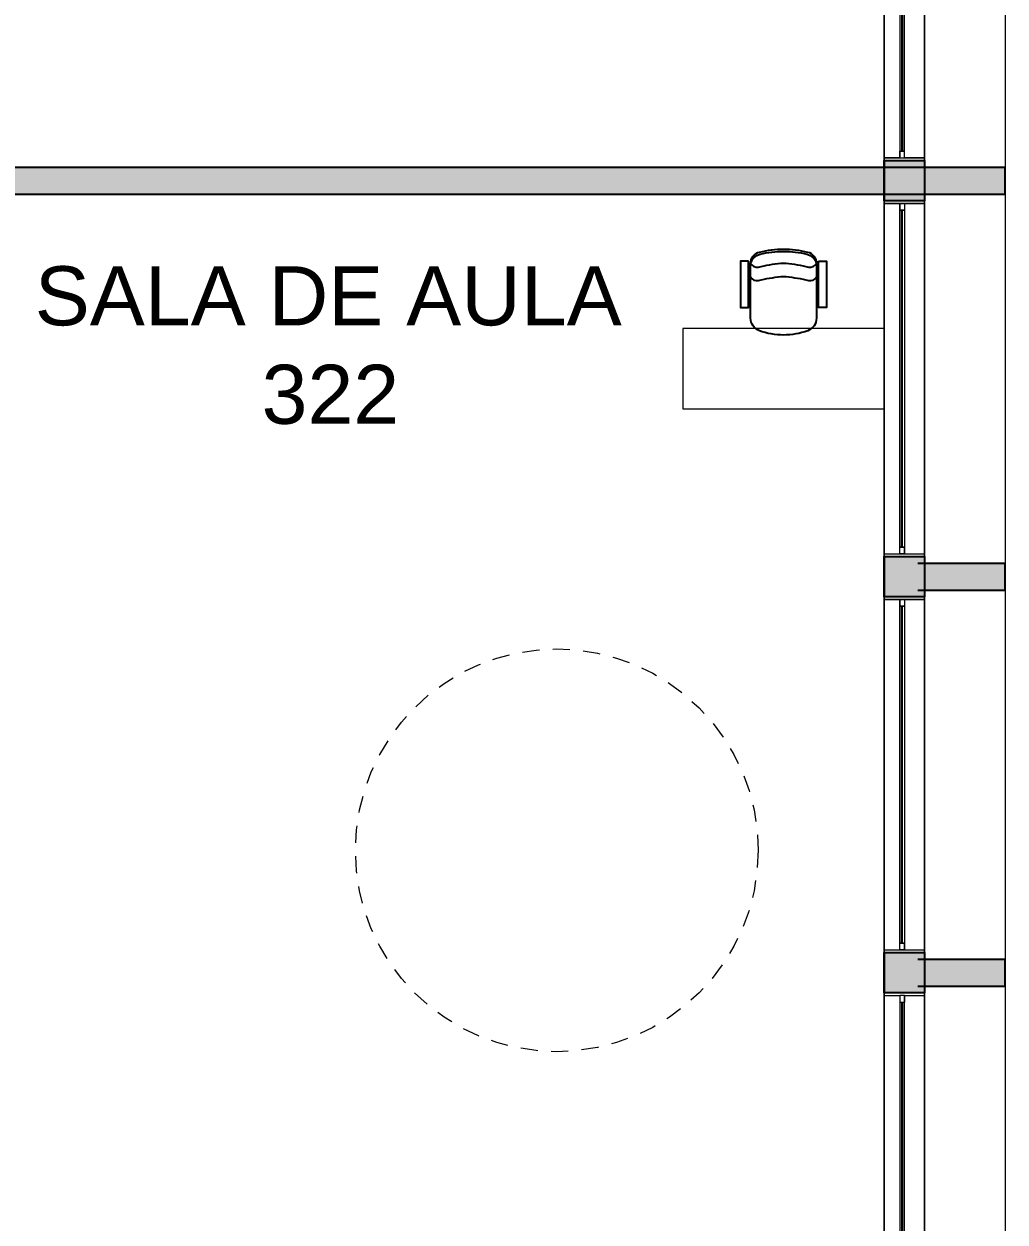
# Model space of a CAD drawing. Header units: metres. Extents: x 512 to 829, y -209 to 245.
# Drawn here: x 770.5 to 777.81, y -32.42 to -23.5 of the extents above; entities that cross this region are included whole.
import ezdxf

# ---------------------------------------------------------------- set-up
doc = ezdxf.new("R2010")
doc.units = ezdxf.units.M
doc.header["$LTSCALE"] = 0.508
doc.set_wipeout_variables(frame=1)
doc.header["$PDSIZE"] = -2
doc.linetypes.add('HIDDEN', pattern=[0.375, 0.25, -0.125])
for name, color, linetype, lineweight in [('AMB-NOVOS', 10, 'Continuous', 15), ('COVID-DISTANCIAMENTO', 253, 'HIDDEN', 5), ('None', 7, 'Continuous', 5), ('NãoImprimir', 7, 'Continuous', 5), ('Peitoris', 2, 'Continuous', 5), ('Telhado-Princ', 7, 'Continuous', 5)]:
    doc.layers.add(name, color=color, linetype=linetype, lineweight=lineweight)
doc.layers.add('ARQ-MOB', color=250, linetype='Continuous')
doc.layers.add('ARQ-MOB-CAD', color=250, linetype='Continuous')

# ---------------------------------------------------------------- blocks, each defined once
blk = doc.blocks.new('Grupo-3255')
at = {"color": 7, "linetype": 'Continuous', "lineweight": 5}
for points in [[(-1.325, 0.15), (-1.30595, 0.15), (-1.30595, -0.15), (-1.325, -0.15)], [(1.30595, 0.15), (1.325, 0.15), (1.325, -0.15), (1.30595, -0.15)]]:
    blk.add_wipeout(points, dxfattribs=at).dxf.layer = 'None'
at = {"layer": 'None', "color": 7, "linetype": 'Continuous', "lineweight": 5}
for points in [[(-1.325, 0.15), (-1.30595, 0.15), (-1.30595, -0.15), (-1.325, -0.15)], [(1.30595, 0.15), (1.325, 0.15), (1.325, -0.15), (1.30595, -0.15)]]:
    blk.add_lwpolyline(points, close=True, dxfattribs=at)
blk = doc.blocks.new('Grupo-3256')
at = {"layer": 'None', "color": 7}
blk.add_blockref('Grupo-3255', (0, 0), dxfattribs=at)
at = {"layer": 'None', "color": 7, "linetype": 'Continuous', "lineweight": 5}
for p, q in [((-1.325, 0.15), (-1.30595, 0.15)), ((-1.30595, 0.15), (-1.30595, -0.15)), ((1.325, 0.15), (1.30595, 0.15)), ((1.30595, 0.15), (1.30595, -0.15)), ((-1.325, -0.15), (-1.30595, -0.15)), ((1.325, -0.15), (1.30595, -0.15))]:
    blk.add_line(p, q, dxfattribs=at)
blk = doc.blocks.new('Grupo-3257')
at = {"layer": 'None', "color": 7, "linetype": 'Continuous', "lineweight": 5}
for p, q in [((-1.30595, 0.034925), (-1.30595, 0)), ((1.30595, 0.034925), (1.30595, 0))]:
    blk.add_line(p, q, dxfattribs=at)
blk = doc.blocks.new('Grupo-3258')
at = {"color": 7, "linetype": 'Continuous', "lineweight": 5}
for points in [[(-1.30595, 0.034925), (-1.25515, 0.034925), (-1.25515, 0), (-1.30595, 0)], [(1.25515, 0.034925), (1.30595, 0.034925), (1.30595, 0), (1.25515, 0)]]:
    blk.add_wipeout(points, dxfattribs=at).dxf.layer = 'None'
at = {"layer": 'None', "color": 7, "linetype": 'Continuous', "lineweight": 5}
for points in [[(-1.30595, 0.034925), (-1.25515, 0.034925), (-1.25515, 0), (-1.30595, 0)], [(1.25515, 0.034925), (1.30595, 0.034925), (1.30595, 0), (1.25515, 0)]]:
    blk.add_lwpolyline(points, close=True, dxfattribs=at)
blk = doc.blocks.new('Grupo-3259')
at = {"layer": 'None', "color": 7}
blk.add_blockref('Grupo-3257', (0, 0), dxfattribs=at)
at = {"color": 7, "linetype": 'Continuous', "lineweight": 5}
blk.add_wipeout([(-1.25515, 0.034925), (1.25515, 0.034925), (1.25515, 0), (-1.25515, 0)], dxfattribs=at).dxf.layer = 'None'
at = {"layer": 'None', "color": 7, "linetype": 'Continuous', "lineweight": 5}
blk.add_lwpolyline([(-1.25515, 0.034925), (1.25515, 0.034925), (1.25515, 0), (-1.25515, 0)], close=True, dxfattribs=at)
at = {"layer": 'None', "color": 7}
blk.add_blockref('Grupo-3258', (0, 0), dxfattribs=at)
at = {"layer": 'None', "color": 7, "linetype": 'Continuous', "lineweight": 5}
for p, q in [((-1.30595, 0.034925), (-1.25515, 0.034925)), ((-1.30595, 0), (-1.25515, 0)), ((-1.25515, 0.034925), (-1.25515, 0)), ((1.30595, 0.034925), (1.25515, 0.034925)), ((1.25515, 0.034925), (1.25515, 0)), ((1.30595, 0), (1.25515, 0))]:
    blk.add_line(p, q, dxfattribs=at)
blk = doc.blocks.new('Grupo-3260')
at = {"color": 7, "linetype": 'Continuous', "lineweight": 9}
blk.add_wipeout([(-1.2551, 0.0181), (1.2551, 0.0181), (1.2551, 0.0168), (-1.2551, 0.0168)], dxfattribs=at).dxf.layer = 'None'
blk = doc.blocks.new('Grupo-3261')
at = {"layer": 'None', "color": 7}
blk.add_blockref('Grupo-3260', (0, 0), dxfattribs=at)
at = {"layer": 'None', "color": 7, "linetype": 'Continuous', "lineweight": 25}
for p, q in [((-1.2551, 0.0181), (1.2551, 0.0181)), ((-1.2551, 0.0168), (1.2551, 0.0168))]:
    blk.add_line(p, q, dxfattribs=at)
blk = doc.blocks.new('Grupo-3262')
at = {"layer": 'None', "color": 7, "linetype": 'Continuous', "lineweight": 20}
for p, q in [((1.325, 0.15), (-1.325, 0.15)), ((1.325, -0.15), (-1.325, -0.15))]:
    blk.add_line(p, q, dxfattribs=at)
blk = doc.blocks.new('Window (2D)-284')
at = {"color": 7, "linetype": 'Continuous', "lineweight": 5}
blk.add_wipeout([(-1.325, 0.15), (1.325, 0.15), (1.325, -0.15), (-1.325, -0.15)], dxfattribs=at).dxf.layer = 'None'
at = {"layer": 'None', "color": 7}
blk.add_blockref('Grupo-3256', (0, 0), dxfattribs=at)
at = {"layer": 'None', "color": 7, "linetype": 'Continuous', "lineweight": 5}
for p, q in [((-1.325, 0.15), (1.325, 0.15)), ((-1.325, -0.15), (1.325, -0.15))]:
    blk.add_line(p, q, dxfattribs=at)
at = {"layer": 'NãoImprimir', "linetype": 'Continuous'}
for p in [(-1.325, 0), (1.325, 0)]:
    blk.add_point(p, dxfattribs=at)
at = {"layer": 'Peitoris'}
blk.add_blockref('Grupo-3259', (0, 0), dxfattribs=at)
blk.add_blockref('Grupo-3261', (0, 0), dxfattribs=at)
at = {"layer": 'Telhado-Princ'}
blk.add_blockref('Grupo-3262', (0, 0), dxfattribs=at)
blk = doc.blocks.new('Grupo-3263')
at = {"color": 7, "linetype": 'Continuous', "lineweight": 5}
for points in [[(-1.325, 0.15), (-1.30595, 0.15), (-1.30595, -0.15), (-1.325, -0.15)], [(1.30595, 0.15), (1.325, 0.15), (1.325, -0.15), (1.30595, -0.15)]]:
    blk.add_wipeout(points, dxfattribs=at).dxf.layer = 'None'
at = {"layer": 'None', "color": 7, "linetype": 'Continuous', "lineweight": 5}
for points in [[(-1.325, 0.15), (-1.30595, 0.15), (-1.30595, -0.15), (-1.325, -0.15)], [(1.30595, 0.15), (1.325, 0.15), (1.325, -0.15), (1.30595, -0.15)]]:
    blk.add_lwpolyline(points, close=True, dxfattribs=at)
blk = doc.blocks.new('Grupo-3264')
at = {"layer": 'None', "color": 7}
blk.add_blockref('Grupo-3263', (0, 0), dxfattribs=at)
at = {"layer": 'None', "color": 7, "linetype": 'Continuous', "lineweight": 5}
for p, q in [((-1.325, 0.15), (-1.30595, 0.15)), ((-1.30595, 0.15), (-1.30595, -0.15)), ((1.325, 0.15), (1.30595, 0.15)), ((1.30595, 0.15), (1.30595, -0.15)), ((-1.325, -0.15), (-1.30595, -0.15)), ((1.325, -0.15), (1.30595, -0.15))]:
    blk.add_line(p, q, dxfattribs=at)
blk = doc.blocks.new('Grupo-3265')
at = {"layer": 'None', "color": 7, "linetype": 'Continuous', "lineweight": 5}
for p, q in [((-1.30595, 0.034925), (-1.30595, 0)), ((1.30595, 0.034925), (1.30595, 0))]:
    blk.add_line(p, q, dxfattribs=at)
blk = doc.blocks.new('Grupo-3266')
at = {"color": 7, "linetype": 'Continuous', "lineweight": 5}
for points in [[(-1.30595, 0.034925), (-1.25515, 0.034925), (-1.25515, 0), (-1.30595, 0)], [(1.25515, 0.034925), (1.30595, 0.034925), (1.30595, 0), (1.25515, 0)]]:
    blk.add_wipeout(points, dxfattribs=at).dxf.layer = 'None'
at = {"layer": 'None', "color": 7, "linetype": 'Continuous', "lineweight": 5}
for points in [[(-1.30595, 0.034925), (-1.25515, 0.034925), (-1.25515, 0), (-1.30595, 0)], [(1.25515, 0.034925), (1.30595, 0.034925), (1.30595, 0), (1.25515, 0)]]:
    blk.add_lwpolyline(points, close=True, dxfattribs=at)
blk = doc.blocks.new('Grupo-3267')
at = {"layer": 'None', "color": 7}
blk.add_blockref('Grupo-3265', (0, 0), dxfattribs=at)
at = {"color": 7, "linetype": 'Continuous', "lineweight": 5}
blk.add_wipeout([(-1.25515, 0.034925), (1.25515, 0.034925), (1.25515, 0), (-1.25515, 0)], dxfattribs=at).dxf.layer = 'None'
at = {"layer": 'None', "color": 7, "linetype": 'Continuous', "lineweight": 5}
blk.add_lwpolyline([(-1.25515, 0.034925), (1.25515, 0.034925), (1.25515, 0), (-1.25515, 0)], close=True, dxfattribs=at)
at = {"layer": 'None', "color": 7}
blk.add_blockref('Grupo-3266', (0, 0), dxfattribs=at)
at = {"layer": 'None', "color": 7, "linetype": 'Continuous', "lineweight": 5}
for p, q in [((-1.30595, 0.034925), (-1.25515, 0.034925)), ((-1.30595, 0), (-1.25515, 0)), ((-1.25515, 0.034925), (-1.25515, 0)), ((1.30595, 0.034925), (1.25515, 0.034925)), ((1.25515, 0.034925), (1.25515, 0)), ((1.30595, 0), (1.25515, 0))]:
    blk.add_line(p, q, dxfattribs=at)
blk = doc.blocks.new('Grupo-3268')
at = {"color": 7, "linetype": 'Continuous', "lineweight": 9}
blk.add_wipeout([(-1.2551, 0.0181), (1.2551, 0.0181), (1.2551, 0.0168), (-1.2551, 0.0168)], dxfattribs=at).dxf.layer = 'None'
blk = doc.blocks.new('Grupo-3269')
at = {"layer": 'None', "color": 7}
blk.add_blockref('Grupo-3268', (0, 0), dxfattribs=at)
at = {"layer": 'None', "color": 7, "linetype": 'Continuous', "lineweight": 25}
for p, q in [((-1.2551, 0.0181), (1.2551, 0.0181)), ((-1.2551, 0.0168), (1.2551, 0.0168))]:
    blk.add_line(p, q, dxfattribs=at)
blk = doc.blocks.new('Grupo-3270')
at = {"layer": 'None', "color": 7, "linetype": 'Continuous', "lineweight": 20}
for p, q in [((1.325, 0.15), (-1.325, 0.15)), ((1.325, -0.15), (-1.325, -0.15))]:
    blk.add_line(p, q, dxfattribs=at)
blk = doc.blocks.new('Window (2D)-285')
at = {"color": 7, "linetype": 'Continuous', "lineweight": 5}
blk.add_wipeout([(-1.325, 0.15), (1.325, 0.15), (1.325, -0.15), (-1.325, -0.15)], dxfattribs=at).dxf.layer = 'None'
at = {"layer": 'None', "color": 7}
blk.add_blockref('Grupo-3264', (0, 0), dxfattribs=at)
at = {"layer": 'None', "color": 7, "linetype": 'Continuous', "lineweight": 5}
for p, q in [((-1.325, 0.15), (1.325, 0.15)), ((-1.325, -0.15), (1.325, -0.15))]:
    blk.add_line(p, q, dxfattribs=at)
at = {"layer": 'NãoImprimir', "linetype": 'Continuous'}
for p in [(-1.325, 0), (1.325, 0)]:
    blk.add_point(p, dxfattribs=at)
at = {"layer": 'Peitoris'}
blk.add_blockref('Grupo-3267', (0, 0), dxfattribs=at)
blk.add_blockref('Grupo-3269', (0, 0), dxfattribs=at)
at = {"layer": 'Telhado-Princ'}
blk.add_blockref('Grupo-3270', (0, 0), dxfattribs=at)
blk = doc.blocks.new('Grupo-3271')
at = {"color": 7, "linetype": 'Continuous', "lineweight": 5}
for points in [[(-1.325, 0.15), (-1.30595, 0.15), (-1.30595, -0.15), (-1.325, -0.15)], [(1.30595, 0.15), (1.325, 0.15), (1.325, -0.15), (1.30595, -0.15)]]:
    blk.add_wipeout(points, dxfattribs=at).dxf.layer = 'None'
at = {"layer": 'None', "color": 7, "linetype": 'Continuous', "lineweight": 5}
for points in [[(-1.325, 0.15), (-1.30595, 0.15), (-1.30595, -0.15), (-1.325, -0.15)], [(1.30595, 0.15), (1.325, 0.15), (1.325, -0.15), (1.30595, -0.15)]]:
    blk.add_lwpolyline(points, close=True, dxfattribs=at)
blk = doc.blocks.new('Grupo-3272')
at = {"layer": 'None', "color": 7}
blk.add_blockref('Grupo-3271', (0, 0), dxfattribs=at)
at = {"layer": 'None', "color": 7, "linetype": 'Continuous', "lineweight": 5}
for p, q in [((-1.325, 0.15), (-1.30595, 0.15)), ((-1.30595, 0.15), (-1.30595, -0.15)), ((1.325, 0.15), (1.30595, 0.15)), ((1.30595, 0.15), (1.30595, -0.15)), ((-1.325, -0.15), (-1.30595, -0.15)), ((1.325, -0.15), (1.30595, -0.15))]:
    blk.add_line(p, q, dxfattribs=at)
blk = doc.blocks.new('Grupo-3273')
at = {"layer": 'None', "color": 7, "linetype": 'Continuous', "lineweight": 5}
for p, q in [((-1.30595, 0.034925), (-1.30595, 0)), ((1.30595, 0.034925), (1.30595, 0))]:
    blk.add_line(p, q, dxfattribs=at)
blk = doc.blocks.new('Grupo-3274')
at = {"color": 7, "linetype": 'Continuous', "lineweight": 5}
for points in [[(-1.30595, 0.034925), (-1.25515, 0.034925), (-1.25515, 0), (-1.30595, 0)], [(1.25515, 0.034925), (1.30595, 0.034925), (1.30595, 0), (1.25515, 0)]]:
    blk.add_wipeout(points, dxfattribs=at).dxf.layer = 'None'
at = {"layer": 'None', "color": 7, "linetype": 'Continuous', "lineweight": 5}
for points in [[(-1.30595, 0.034925), (-1.25515, 0.034925), (-1.25515, 0), (-1.30595, 0)], [(1.25515, 0.034925), (1.30595, 0.034925), (1.30595, 0), (1.25515, 0)]]:
    blk.add_lwpolyline(points, close=True, dxfattribs=at)
blk = doc.blocks.new('Grupo-3275')
at = {"layer": 'None', "color": 7}
blk.add_blockref('Grupo-3273', (0, 0), dxfattribs=at)
at = {"color": 7, "linetype": 'Continuous', "lineweight": 5}
blk.add_wipeout([(-1.25515, 0.034925), (1.25515, 0.034925), (1.25515, 0), (-1.25515, 0)], dxfattribs=at).dxf.layer = 'None'
at = {"layer": 'None', "color": 7, "linetype": 'Continuous', "lineweight": 5}
blk.add_lwpolyline([(-1.25515, 0.034925), (1.25515, 0.034925), (1.25515, 0), (-1.25515, 0)], close=True, dxfattribs=at)
at = {"layer": 'None', "color": 7}
blk.add_blockref('Grupo-3274', (0, 0), dxfattribs=at)
at = {"layer": 'None', "color": 7, "linetype": 'Continuous', "lineweight": 5}
for p, q in [((-1.30595, 0.034925), (-1.25515, 0.034925)), ((-1.30595, 0), (-1.25515, 0)), ((-1.25515, 0.034925), (-1.25515, 0)), ((1.30595, 0.034925), (1.25515, 0.034925)), ((1.25515, 0.034925), (1.25515, 0)), ((1.30595, 0), (1.25515, 0))]:
    blk.add_line(p, q, dxfattribs=at)
blk = doc.blocks.new('Grupo-3276')
at = {"color": 7, "linetype": 'Continuous', "lineweight": 9}
blk.add_wipeout([(-1.2551, 0.0181), (1.2551, 0.0181), (1.2551, 0.0168), (-1.2551, 0.0168)], dxfattribs=at).dxf.layer = 'None'
blk = doc.blocks.new('Grupo-3277')
at = {"layer": 'None', "color": 7}
blk.add_blockref('Grupo-3276', (0, 0), dxfattribs=at)
at = {"layer": 'None', "color": 7, "linetype": 'Continuous', "lineweight": 25}
for p, q in [((-1.2551, 0.0181), (1.2551, 0.0181)), ((-1.2551, 0.0168), (1.2551, 0.0168))]:
    blk.add_line(p, q, dxfattribs=at)
blk = doc.blocks.new('Grupo-3278')
at = {"layer": 'None', "color": 7, "linetype": 'Continuous', "lineweight": 20}
for p, q in [((1.325, 0.15), (-1.325, 0.15)), ((1.325, -0.15), (-1.325, -0.15))]:
    blk.add_line(p, q, dxfattribs=at)
blk = doc.blocks.new('Window (2D)-286')
at = {"color": 7, "linetype": 'Continuous', "lineweight": 5}
blk.add_wipeout([(-1.325, 0.15), (1.325, 0.15), (1.325, -0.15), (-1.325, -0.15)], dxfattribs=at).dxf.layer = 'None'
at = {"layer": 'None', "color": 7}
blk.add_blockref('Grupo-3272', (0, 0), dxfattribs=at)
at = {"layer": 'None', "color": 7, "linetype": 'Continuous', "lineweight": 5}
for p, q in [((-1.325, 0.15), (1.325, 0.15)), ((-1.325, -0.15), (1.325, -0.15))]:
    blk.add_line(p, q, dxfattribs=at)
at = {"layer": 'NãoImprimir', "linetype": 'Continuous'}
for p in [(-1.325, 0), (1.325, 0)]:
    blk.add_point(p, dxfattribs=at)
at = {"layer": 'Peitoris'}
blk.add_blockref('Grupo-3275', (0, 0), dxfattribs=at)
blk.add_blockref('Grupo-3277', (0, 0), dxfattribs=at)
at = {"layer": 'Telhado-Princ'}
blk.add_blockref('Grupo-3278', (0, 0), dxfattribs=at)
blk = doc.blocks.new('Grupo-3279')
at = {"color": 7, "linetype": 'Continuous', "lineweight": 5}
for points in [[(-1.325, 0.15), (-1.30595, 0.15), (-1.30595, -0.15), (-1.325, -0.15)], [(1.30595, 0.15), (1.325, 0.15), (1.325, -0.15), (1.30595, -0.15)]]:
    blk.add_wipeout(points, dxfattribs=at).dxf.layer = 'None'
at = {"layer": 'None', "color": 7, "linetype": 'Continuous', "lineweight": 5}
for points in [[(-1.325, 0.15), (-1.30595, 0.15), (-1.30595, -0.15), (-1.325, -0.15)], [(1.30595, 0.15), (1.325, 0.15), (1.325, -0.15), (1.30595, -0.15)]]:
    blk.add_lwpolyline(points, close=True, dxfattribs=at)
blk = doc.blocks.new('Grupo-3280')
at = {"layer": 'None', "color": 7}
blk.add_blockref('Grupo-3279', (0, 0), dxfattribs=at)
at = {"layer": 'None', "color": 7, "linetype": 'Continuous', "lineweight": 5}
for p, q in [((-1.325, 0.15), (-1.30595, 0.15)), ((-1.30595, 0.15), (-1.30595, -0.15)), ((1.325, 0.15), (1.30595, 0.15)), ((1.30595, 0.15), (1.30595, -0.15)), ((-1.325, -0.15), (-1.30595, -0.15)), ((1.325, -0.15), (1.30595, -0.15))]:
    blk.add_line(p, q, dxfattribs=at)
blk = doc.blocks.new('Grupo-3281')
at = {"layer": 'None', "color": 7, "linetype": 'Continuous', "lineweight": 5}
for p, q in [((-1.30595, 0.034925), (-1.30595, 0)), ((1.30595, 0.034925), (1.30595, 0))]:
    blk.add_line(p, q, dxfattribs=at)
blk = doc.blocks.new('Grupo-3282')
at = {"color": 7, "linetype": 'Continuous', "lineweight": 5}
for points in [[(-1.30595, 0.034925), (-1.25515, 0.034925), (-1.25515, 0), (-1.30595, 0)], [(1.25515, 0.034925), (1.30595, 0.034925), (1.30595, 0), (1.25515, 0)]]:
    blk.add_wipeout(points, dxfattribs=at).dxf.layer = 'None'
at = {"layer": 'None', "color": 7, "linetype": 'Continuous', "lineweight": 5}
for points in [[(-1.30595, 0.034925), (-1.25515, 0.034925), (-1.25515, 0), (-1.30595, 0)], [(1.25515, 0.034925), (1.30595, 0.034925), (1.30595, 0), (1.25515, 0)]]:
    blk.add_lwpolyline(points, close=True, dxfattribs=at)
blk = doc.blocks.new('Grupo-3283')
at = {"layer": 'None', "color": 7}
blk.add_blockref('Grupo-3281', (0, 0), dxfattribs=at)
at = {"color": 7, "linetype": 'Continuous', "lineweight": 5}
blk.add_wipeout([(-1.25515, 0.034925), (1.25515, 0.034925), (1.25515, 0), (-1.25515, 0)], dxfattribs=at).dxf.layer = 'None'
at = {"layer": 'None', "color": 7, "linetype": 'Continuous', "lineweight": 5}
blk.add_lwpolyline([(-1.25515, 0.034925), (1.25515, 0.034925), (1.25515, 0), (-1.25515, 0)], close=True, dxfattribs=at)
at = {"layer": 'None', "color": 7}
blk.add_blockref('Grupo-3282', (0, 0), dxfattribs=at)
at = {"layer": 'None', "color": 7, "linetype": 'Continuous', "lineweight": 5}
for p, q in [((-1.30595, 0.034925), (-1.25515, 0.034925)), ((-1.30595, 0), (-1.25515, 0)), ((-1.25515, 0.034925), (-1.25515, 0)), ((1.30595, 0.034925), (1.25515, 0.034925)), ((1.25515, 0.034925), (1.25515, 0)), ((1.30595, 0), (1.25515, 0))]:
    blk.add_line(p, q, dxfattribs=at)
blk = doc.blocks.new('Grupo-3284')
at = {"color": 7, "linetype": 'Continuous', "lineweight": 9}
blk.add_wipeout([(-1.2551, 0.0181), (1.2551, 0.0181), (1.2551, 0.0168), (-1.2551, 0.0168)], dxfattribs=at).dxf.layer = 'None'
blk = doc.blocks.new('Grupo-3285')
at = {"layer": 'None', "color": 7}
blk.add_blockref('Grupo-3284', (0, 0), dxfattribs=at)
at = {"layer": 'None', "color": 7, "linetype": 'Continuous', "lineweight": 25}
for p, q in [((-1.2551, 0.0181), (1.2551, 0.0181)), ((-1.2551, 0.0168), (1.2551, 0.0168))]:
    blk.add_line(p, q, dxfattribs=at)
blk = doc.blocks.new('Grupo-3286')
at = {"layer": 'None', "color": 7, "linetype": 'Continuous', "lineweight": 20}
for p, q in [((1.325, 0.15), (-1.325, 0.15)), ((1.325, -0.15), (-1.325, -0.15))]:
    blk.add_line(p, q, dxfattribs=at)
blk = doc.blocks.new('Window (2D)-287')
at = {"color": 7, "linetype": 'Continuous', "lineweight": 5}
blk.add_wipeout([(-1.325, 0.15), (1.325, 0.15), (1.325, -0.15), (-1.325, -0.15)], dxfattribs=at).dxf.layer = 'None'
at = {"layer": 'None', "color": 7}
blk.add_blockref('Grupo-3280', (0, 0), dxfattribs=at)
at = {"layer": 'None', "color": 7, "linetype": 'Continuous', "lineweight": 5}
for p, q in [((-1.325, 0.15), (1.325, 0.15)), ((-1.325, -0.15), (1.325, -0.15))]:
    blk.add_line(p, q, dxfattribs=at)
at = {"layer": 'NãoImprimir', "linetype": 'Continuous'}
for p in [(-1.325, 0), (1.325, 0)]:
    blk.add_point(p, dxfattribs=at)
at = {"layer": 'Peitoris'}
blk.add_blockref('Grupo-3283', (0, 0), dxfattribs=at)
blk.add_blockref('Grupo-3285', (0, 0), dxfattribs=at)
at = {"layer": 'Telhado-Princ'}
blk.add_blockref('Grupo-3286', (0, 0), dxfattribs=at)
blk = doc.blocks.new('Grupo-3369')
at = {"layer": 'None', "linetype": 'Continuous', "lineweight": 0}
for points in [[(50.6, 70.87), (50.6, 71.17), (50.9, 71.17), (50.9, 70.87)], [(53.45, 70.87), (53.45, 71.17), (53.75, 71.17), (53.75, 70.87)], [(60.825, 70.87), (60.825, 71.17), (61.125, 71.17), (61.125, 70.87)]]:
    blk.add_hatch(color=255, dxfattribs=at).paths.add_polyline_path(points)
at = {"layer": 'None', "color": 7, "linetype": 'Continuous', "lineweight": 25}
for points in [[(50.6, 70.87), (50.6, 71.17), (50.9, 71.17), (50.9, 70.87)], [(53.45, 70.87), (53.45, 71.17), (53.75, 71.17), (53.75, 70.87)], [(60.825, 70.87), (60.825, 71.17), (61.125, 71.17), (61.125, 70.87)]]:
    blk.add_lwpolyline(points, close=True, dxfattribs=at)
blk = doc.blocks.new('Grupo-3375')
at = {"layer": 'None', "linetype": 'Continuous', "lineweight": 0}
for points in [[(50.6, 73.82), (50.6, 74.12), (50.9, 74.12), (50.9, 73.82)], [(60.825, 73.82), (60.825, 74.12), (61.125, 74.12), (61.125, 73.82)]]:
    blk.add_hatch(color=255, dxfattribs=at).paths.add_polyline_path(points)
at = {"layer": 'None', "color": 7, "linetype": 'Continuous', "lineweight": 25}
for points in [[(50.6, 73.82), (50.6, 74.12), (50.9, 74.12), (50.9, 73.82)], [(60.825, 73.82), (60.825, 74.12), (61.125, 74.12), (61.125, 73.82)]]:
    blk.add_lwpolyline(points, close=True, dxfattribs=at)
blk = doc.blocks.new('Grupo-3376')
at = {"layer": 'None', "linetype": 'Continuous', "lineweight": 0}
for points in [[(50.6, 67.92), (50.6, 68.22), (50.9, 68.22), (50.9, 67.92)], [(60.825, 67.92), (60.825, 68.22), (61.125, 68.22), (61.125, 67.92)]]:
    blk.add_hatch(color=255, dxfattribs=at).paths.add_polyline_path(points)
at = {"layer": 'None', "color": 7, "linetype": 'Continuous', "lineweight": 25}
for points in [[(50.6, 67.92), (50.6, 68.22), (50.9, 68.22), (50.9, 67.92)], [(60.825, 67.92), (60.825, 68.22), (61.125, 68.22), (61.125, 67.92)]]:
    blk.add_lwpolyline(points, close=True, dxfattribs=at)
blk = doc.blocks.new('35S66S7401')
at = {"layer": 'ARQ-MOB-CAD'}
blk.add_lwpolyline([(-0.1801, 0.0827, 0.181476), (0.1801, 0.0827, 0.312558), (0.245, 0.1763), (0.245, 0.5838, 0.34754), (0.178, 0.6685, 0.059745), (0, 0.69, 0.059745), (-0.178, 0.6685, 0.34754), (-0.245, 0.5838), (-0.245, 0.1763, 0.312558)], format="xyb", close=True, dxfattribs=at)
for points in [[(0.245, 0.5838, 0.272556), (0.1742, 0.6526, 0.059776), (0, 0.6737, 0.059776), (-0.1742, 0.6526, 0.272556), (-0.245, 0.5838, 0.278118)], [(0.245, 0.5838, -0.342833), (0.1863, 0.5565, 0.037263), (0.0196, 0.5856, 0.049093), (-0.0196, 0.5856, 0.037263), (-0.1863, 0.5565, -0.342833), (-0.245, 0.5838)], [(0.245, 0.4836, -0.342833), (0.1863, 0.4564, 0.037263), (0.0196, 0.4854, 0.049093), (-0.0196, 0.4854, 0.037263), (-0.1863, 0.4564, -0.342833), (-0.245, 0.4836)]]:
    blk.add_lwpolyline(points, format="xyb", dxfattribs=at)
for points in [[(-0.26, 0.5994), (-0.32, 0.5994), (-0.32, 0.2544), (-0.26, 0.2544)], [(0.26, 0.5994), (0.32, 0.5994), (0.32, 0.2544), (0.26, 0.2544)]]:
    blk.add_lwpolyline(points, close=True, dxfattribs=at)

msp = doc.modelspace()

# ---------------------------------------------------------------- linework, layer by layer
at = {"layer": 'COVID-DISTANCIAMENTO'}
msp.add_circle((774.4693, -29.6553), 1.5, dxfattribs=at)
at = {"layer": 'None', "color": 7, "linetype": 'Continuous', "lineweight": 5}
for p, q in [((777.8085, -21.8168), (777.8085, -24.5668)), ((777.8085, -24.7668), (777.8085, -27.5168)), ((777.8085, -27.7168), (777.8085, -30.4668)), ((777.8085, -30.6668), (777.8085, -33.4168))]:
    msp.add_line(p, q, dxfattribs=at)
at = {"layer": 'None', "color": 7, "linetype": 'Continuous', "lineweight": 25}
for p, q in [((776.9085, -24.5168), (776.9085, -24.8168)), ((777.2085, -24.5168), (777.2085, -24.8168)), ((768.3145, -24.5668), (777.8085, -24.5668)), ((777.1585, -24.5668), (777.8085, -24.5668)), ((777.8085, -24.7668), (777.8085, -24.5668)), ((777.8085, -24.7668), (777.8085, -24.5668)), ((768.3145, -24.7668), (777.8085, -24.7668)), ((777.1585, -24.7668), (777.8085, -24.7668)), ((776.9085, -27.4668), (776.9085, -27.7668)), ((777.2085, -27.4668), (777.2085, -27.7668)), ((777.1585, -27.5168), (777.8085, -27.5168)), ((777.8085, -27.7168), (777.8085, -27.5168)), ((777.1585, -27.7168), (777.8085, -27.7168)), ((776.9085, -30.4168), (776.9085, -30.7168)), ((777.2085, -30.4168), (777.2085, -30.7168)), ((777.1585, -30.4668), (777.8085, -30.4668)), ((777.8085, -30.6668), (777.8085, -30.4668)), ((777.1585, -30.6668), (777.8085, -30.6668))]:
    msp.add_line(p, q, dxfattribs=at)
at = {"layer": 'None', "color": 254, "linetype": 'Continuous'}
for points in [[(776.9085, -24.5168), (777.2085, -24.5168), (776.9085, -24.8168), (777.2085, -24.8168)], [(777.1585, -24.7668), (777.1585, -24.5668), (777.8085, -24.7668), (777.8085, -24.5668)], [(776.9085, -27.4668), (777.2085, -27.4668), (776.9085, -27.7668), (777.2085, -27.7668)], [(776.9085, -30.4168), (777.2085, -30.4168), (776.9085, -30.7168), (777.2085, -30.7168)]]:
    msp.add_solid(points, dxfattribs=at)
at = {"layer": 'None', "color": 250, "linetype": 'Continuous'}
for points in [[(768.3145, -24.7668), (768.3145, -24.5668), (777.8085, -24.7668), (777.8085, -24.5668)], [(777.1585, -27.7168), (777.1585, -27.5168), (777.8085, -27.7168), (777.8085, -27.5168)], [(777.1585, -30.6668), (777.1585, -30.4668), (777.8085, -30.6668), (777.8085, -30.4668)]]:
    msp.add_solid(points, dxfattribs=at)

# ---------------------------------------------------------------- block references
at = {"layer": 'None', "linetype": 'Continuous', "lineweight": 0, "xscale": -1}
msp.add_blockref('35S66S7401', (776.1585, -25.8668), dxfattribs=at)

# ---------------------------------------------------------------- texts
at = {"layer": 'AMB-NOVOS', "linetype": 'Continuous', "lineweight": 0, "insert": (770.3517, -25.3046), "char_height": 0.44, "attachment_point": 1}
msp.add_mtext_dynamic_manual_height_columns('\\pi0.22916;{\\fArial|b0|i0|c0|p34;SALA DE AULA\\P\\pi1.91862;322}', width=4.804586, gutter_width=1, heights=[0], dxfattribs=at)

# ---------------------------------------------------------------- next in the draw order: block references
at = {"layer": 'None', "color": 7, "xscale": -1, "rotation": 90}
for name, p in [('Window (2D)-284', (777.0585, -23.1918)), ('Window (2D)-287', (777.0585, -32.0418))]:
    msp.add_blockref(name, p, dxfattribs=at)
at = {"layer": 'None', "color": 7, "rotation": 90}
for name, p in [('Window (2D)-285', (777.0585, -26.1418)), ('Window (2D)-286', (777.0585, -29.0918))]:
    msp.add_blockref(name, p, dxfattribs=at)

# ---------------------------------------------------------------- next in the draw order: linework, layer by layer
at = {"layer": 'ARQ-MOB', "linetype": 'Continuous', "lineweight": 0}
msp.add_lwpolyline([(775.4085, -26.3668), (776.9085, -26.3668), (776.9085, -25.7668), (775.4085, -25.7668)], close=True, dxfattribs=at)

# ---------------------------------------------------------------- next in the draw order: block references
at = {"layer": 'None', "color": 7}
for name in ['Grupo-3375', 'Grupo-3369', 'Grupo-3376']:
    msp.add_blockref(name, (716.0835, -98.6368), dxfattribs=at)

doc.saveas('drawing.dxf')
